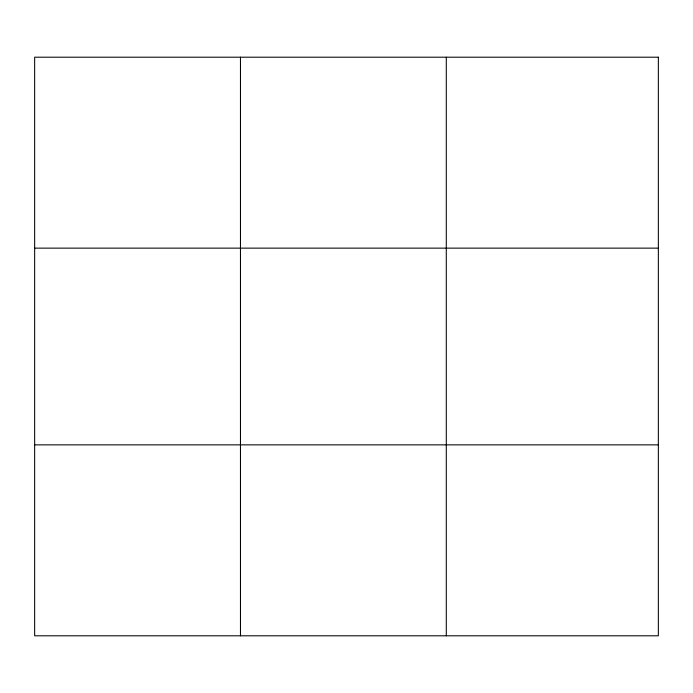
<?xml version="1.0" encoding="UTF-8"?>
<svg xmlns="http://www.w3.org/2000/svg" width="693" height="693" viewBox="0 0 693 693"><rect width="100%" height="100%" fill="white"/><g stroke="black" fill="none" stroke-linecap="round" stroke-linejoin="round"><path stroke-width="1.04" d="M240.471 635.802L240.471 57.198M446.292 635.802L446.292 57.198M34.65 248.137L658.35 248.137M34.65 444.863L658.35 444.863M658.35 57.198L658.35 635.802L34.65 635.802L34.65 57.198L658.35 57.198"/></g></svg>
